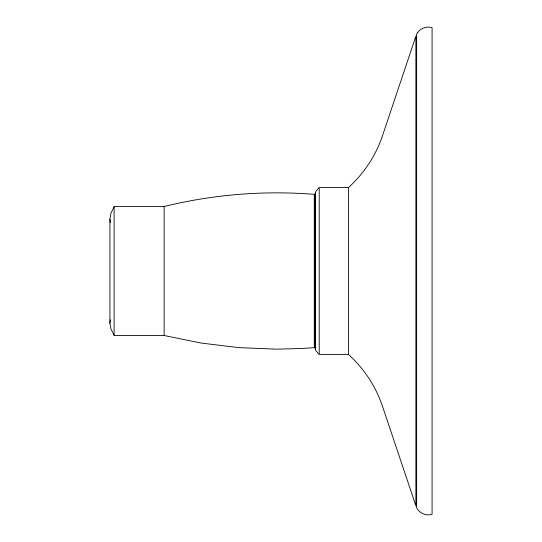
<?xml version="1.0" encoding="UTF-8"?>
<svg xmlns="http://www.w3.org/2000/svg" width="542" height="542" viewBox="0 0 542 542"><rect width="100%" height="100%" fill="white"/><g stroke="black" fill="none" stroke-linecap="round" stroke-linejoin="round"><path stroke-width="0.81" d="M114.091 335.085L110.968 329.096L109.924 323.1L109.924 219.212L110.968 213.101L114.091 206.997M109.924 323.1L110.27 319.766M415.396 37.662L382.523 135.642C375.857 155.507 363.987 173.582 348.411 187.593L319.218 187.593L319.218 354.407L348.411 354.407C363.987 368.418 375.857 386.493 382.523 406.358L415.396 504.338M315.681 191.672L318.642 187.966M164.138 206.495C213.114 194.463 264.008 190.344 314.279 194.341L314.279 347.659L301.698 348.499L276.495 349.156L238.717 347.625L201.184 343.059L164.138 335.505L114.091 335.505L114.091 206.495L164.138 206.495L164.138 335.505M318.642 354.034L315.681 350.328M110.27 222.606L109.924 219.212M415.877 35.901L415.877 506.099M348.411 187.593L348.411 354.407M315.437 192.322L315.437 349.678M315.254 192.979L315.254 349.021M315.126 193.657L315.126 348.343M315.044 194.341L315.044 347.659M417.543 32.669L416.602 34.227L416.602 507.773C419.352 513.281 426.195 516.194 432.076 514.351L432.076 27.649C426.798 26.023 420.694 28.137 417.543 32.669"/></g></svg>
